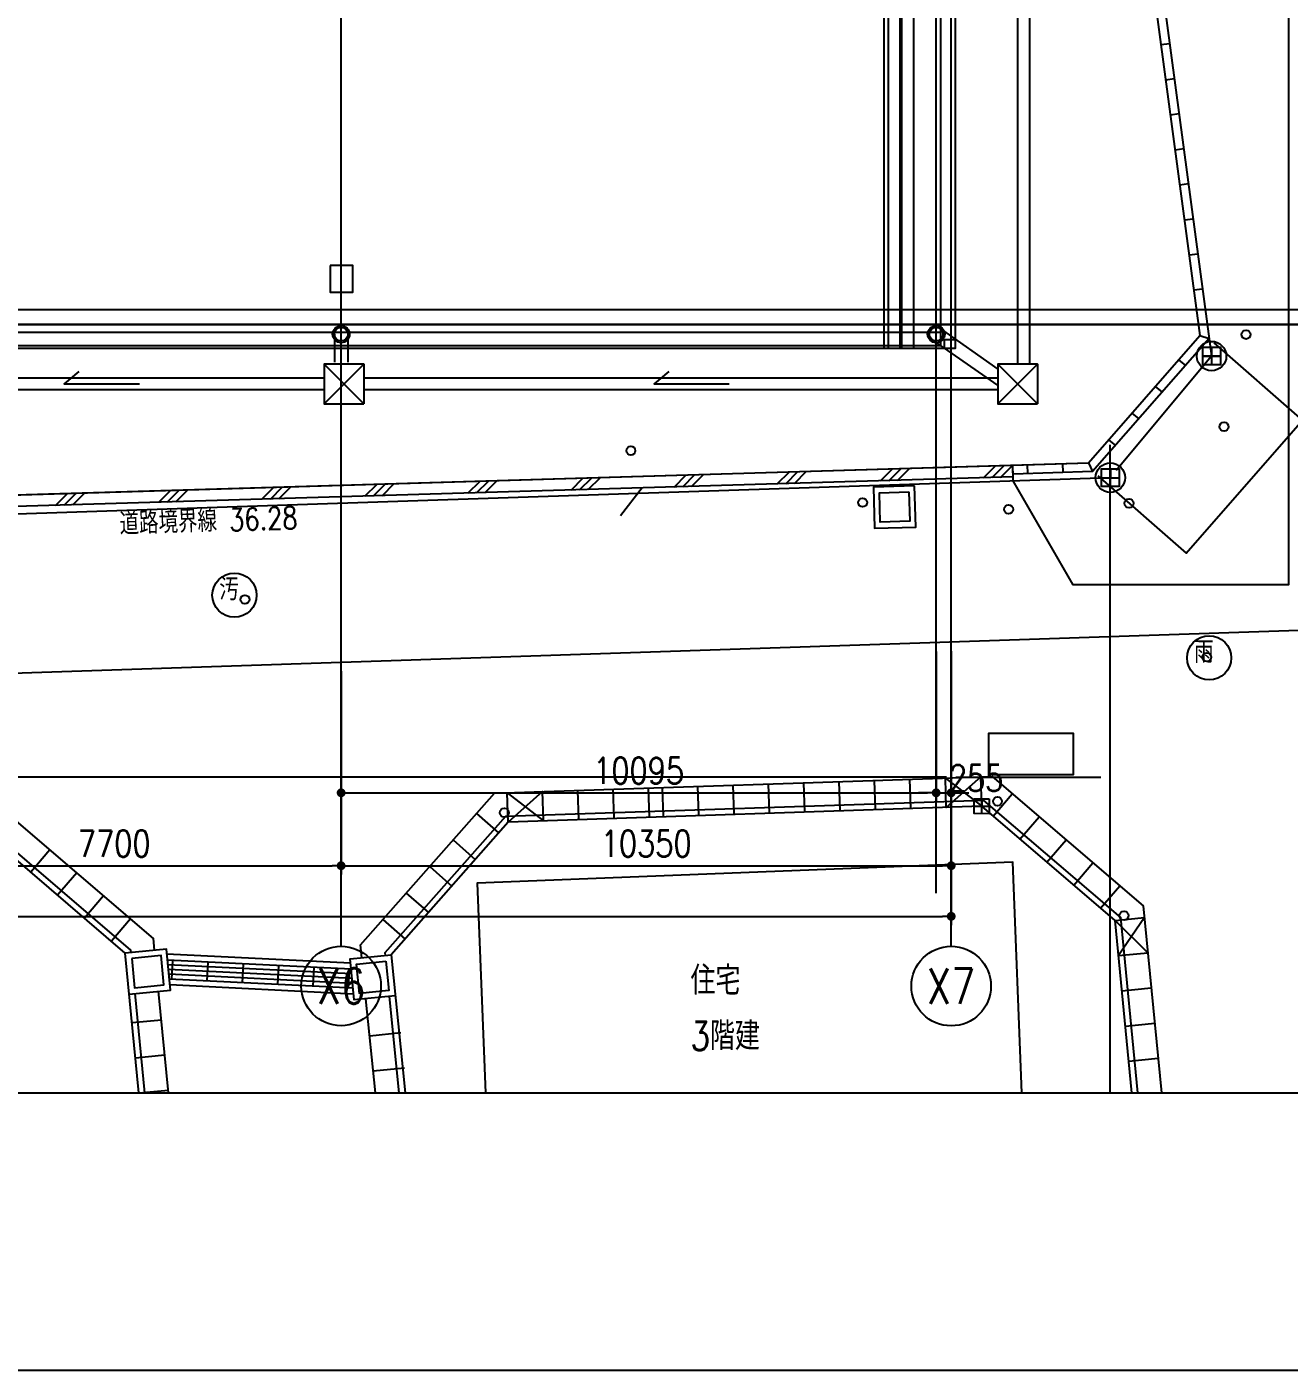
# Model space of a CAD drawing. Header units: millimetres. Extents: x 0 to 126150, y 0 to 89100.
# Drawn here: x 64242 to 85657, y 0 to 22795 of the extents above; entities that cross this region are included whole.
import ezdxf
from ezdxf.enums import TextEntityAlignment as Align

# ---------------------------------------------------------------- set-up
doc = ezdxf.new("R2010")
doc.units = ezdxf.units.MM
doc.header["$LTSCALE"] = 0.2
doc.linetypes.add('CENTER', pattern=[50.8, 31.75, -6.35, 6.35, -6.35])
doc.layers.get('Defpoints').update_dxf_attribs({"color": 5})
doc.layers.add('A_寸法', color=7, linetype='Continuous')
doc.layers.add('A_建築', color=8, linetype='Continuous')
doc.layers.add('A_通芯', color=8, linetype='CENTER', plot=False)
doc.styles.add('Dim', font='simplex.shx', dxfattribs={"width": 0.8, "bigfont": 'extfont2.shx'})
doc.styles.get("Standard").update_dxf_attribs({"font": 'simplex.shx', "width": 0.8, "bigfont": 'extfont2.shx'})
doc.dimstyles.new('1-150', dxfattribs={"dimscale": 150, "dimtxt": 3, "dimasz": 1, "dimexe": 1, "dimexo": 1, "dimgap": 1, "dimtad": 1, "dimdec": 1, "dimrnd": 0.5, "dimdsep": 46, "dimtxsty": 'Dim', "dimblk": 'DOT', "dimcen": 2.5, "dimclrd": 256, "dimclre": 256, "dimclrt": 256, "dimadec": 0, "dimazin": 0, "dimtfac": 1, "dimtdec": 1, "dimtix": 1, "dimtmove": 2, "dimatfit": 3, "dimldrblk": 'OPEN30', "dimfxl": 1, "dimlwd": -1, "dimlwe": -1, "dimarcsym": 1})

# ---------------------------------------------------------------- blocks, each defined once
blk = doc.blocks.new('_Dot')
at = {"color": 0, "linetype": 'ByBlock', "lineweight": -2}
blk.add_line((-0.5, 0), (-1, 0), dxfattribs=at)
at = {"color": 0, "linetype": 'ByBlock', "const_width": 0.5}
blk.add_lwpolyline([(-0.25, 0, 1), (0.25, 0, 1)], format="xyb", close=True, dxfattribs=at)
blk = doc.blocks.new('*D6')
at = {"layer": 'A_寸法', "transparency": 16777216}
for p, q in [((69574, 11859), (69574, 8410)), ((61874, 11602), (61874, 8410)), ((62024, 8560), (69424, 8560))]:
    blk.add_line(p, q, dxfattribs=at)
at = {"layer": 'Defpoints', "color": 0, "transparency": 16777216}
for p in [(69574, 12009), (61874, 11752), (69574, 8560)]:
    blk.add_point(p, dxfattribs=at)
at = {"layer": 'A_寸法', "transparency": 16777216, "xscale": 150, "yscale": 150, "zscale": 150, "rotation": 180}
blk.add_blockref('_Dot', (61874, 8560), dxfattribs=at)
at = {"layer": 'A_寸法', "transparency": 16777216, "xscale": 150, "yscale": 150, "zscale": 150}
blk.add_blockref('_Dot', (69574, 8560), dxfattribs=at)
at = {"layer": 'A_寸法', "transparency": 16777216, "insert": (65724, 8935), "char_height": 450, "attachment_point": 5, "style": 'Dim'}
blk.add_mtext('7700', dxfattribs=at)
blk = doc.blocks.new('_Open30')
at = {"color": 0, "linetype": 'ByBlock', "lineweight": -2}
for p, q in [((-1, 0.27), (0, 0)), ((0, 0), (-1, -0.27)), ((0, 0), (-1, 0))]:
    blk.add_line(p, q, dxfattribs=at)
blk = doc.blocks.new('*D7')
at = {"layer": 'A_寸法', "transparency": 16777216}
for p, q in [((79924, 12203), (79924, 8410)), ((69574, 11859), (69574, 8410)), ((69724, 8560), (79774, 8560))]:
    blk.add_line(p, q, dxfattribs=at)
at = {"layer": 'Defpoints', "color": 0, "transparency": 16777216}
for p in [(79924, 12353), (69574, 12009), (79924, 8560)]:
    blk.add_point(p, dxfattribs=at)
at = {"layer": 'A_寸法', "transparency": 16777216, "xscale": 150, "yscale": 150, "zscale": 150, "rotation": 180}
blk.add_blockref('_Dot', (69574, 8560), dxfattribs=at)
at = {"layer": 'A_寸法', "transparency": 16777216, "xscale": 150, "yscale": 150, "zscale": 150}
blk.add_blockref('_Dot', (79924, 8560), dxfattribs=at)
at = {"layer": 'A_寸法', "transparency": 16777216, "insert": (74749, 8935), "char_height": 450, "attachment_point": 5, "style": 'Dim'}
blk.add_mtext('10350', dxfattribs=at)
blk = doc.blocks.new('*D10')
at = {"layer": 'A_寸法', "transparency": 16777216}
for p, q in [((79924, 12203), (79924, 7551)), ((31724, 11517), (31724, 7551)), ((31874, 7701), (79774, 7701))]:
    blk.add_line(p, q, dxfattribs=at)
at = {"layer": 'Defpoints', "color": 0, "transparency": 16777216}
for p in [(79924, 12353), (31724, 11667), (79924, 7701)]:
    blk.add_point(p, dxfattribs=at)
at = {"layer": 'A_寸法', "transparency": 16777216, "xscale": 150, "yscale": 150, "zscale": 150, "rotation": 180}
blk.add_blockref('_Dot', (31724, 7701), dxfattribs=at)
at = {"layer": 'A_寸法', "transparency": 16777216, "xscale": 150, "yscale": 150, "zscale": 150}
blk.add_blockref('_Dot', (79924, 7701), dxfattribs=at)
at = {"layer": 'A_寸法', "transparency": 16777216, "insert": (55824, 8076), "char_height": 450, "attachment_point": 5, "style": 'Dim'}
blk.add_mtext('48200', dxfattribs=at)
blk = doc.blocks.new('*D11')
at = {"layer": 'A_寸法', "transparency": 16777216}
for p, q in [((79669, 12195), (79669, 9648)), ((69574, 11859), (69574, 9648)), ((69724, 9798), (79519, 9798))]:
    blk.add_line(p, q, dxfattribs=at)
at = {"layer": 'Defpoints', "color": 0, "transparency": 16777216}
for p in [(79669, 12345), (69574, 12009), (79669, 9798)]:
    blk.add_point(p, dxfattribs=at)
at = {"layer": 'A_寸法', "transparency": 16777216, "xscale": 150, "yscale": 150, "zscale": 150, "rotation": 180}
blk.add_blockref('_Dot', (69574, 9798), dxfattribs=at)
at = {"layer": 'A_寸法', "transparency": 16777216, "xscale": 150, "yscale": 150, "zscale": 150}
blk.add_blockref('_Dot', (79669, 9798), dxfattribs=at)
at = {"layer": 'A_寸法', "transparency": 16777216, "insert": (74621, 10173), "char_height": 450, "attachment_point": 5, "style": 'Dim'}
blk.add_mtext('10095', dxfattribs=at)
blk = doc.blocks.new('*D12')
at = {"layer": 'A_寸法', "transparency": 16777216}
for p, q in [((79669, 12195), (79669, 9648)), ((79924, 12203), (79924, 9648)), ((79519, 9798), (79369, 9798)), ((79669, 9798), (79924, 9798)), ((80074, 9798), (80224, 9798))]:
    blk.add_line(p, q, dxfattribs=at)
at = {"layer": 'Defpoints', "color": 0, "transparency": 16777216}
for p in [(79669, 12345), (79924, 12353), (79924, 9798)]:
    blk.add_point(p, dxfattribs=at)
at = {"layer": 'A_寸法', "transparency": 16777216, "xscale": 150, "yscale": 150, "zscale": 150}
blk.add_blockref('_Dot', (79669, 9798), dxfattribs=at)
at = {"layer": 'A_寸法', "transparency": 16777216, "xscale": 150, "yscale": 150, "zscale": 150, "rotation": 180}
blk.add_blockref('_Dot', (79924, 9798), dxfattribs=at)
at = {"layer": 'A_寸法', "transparency": 16777216, "insert": (80346, 10048), "char_height": 450, "attachment_point": 5, "style": 'Dim'}
blk.add_mtext('255', dxfattribs=at)

msp = doc.modelspace()

# ---------------------------------------------------------------- linework, layer by layer
at = {"layer": 'A_寸法'}
for centre in [(69573.55, 6518.7), (79923.55, 6517.8)]:
    msp.add_circle(centre, 675, dxfattribs=at)
at = {"layer": 'A_建築', "lineweight": -3}
for points in [[(77785.61, 86440.02), (87681.39, 12611.86), (47398.24, 11269.88)], [(76366.2, 76705.96), (84341.12, 17208.47)], [(79993.55, 44814.81), (79993.55, 17334.81), (31843.54, 17334.81)], [(79743.54, 44564.81), (79743.54, 17384.81), (31903.54, 17384.81), (31903.54, 22356.25), (35858.54, 22356.25), (35858.54, 17334.81)], [(78788.55, 17334.81), (78788.55, 44264.81)], [(78858.54, 17334.81), (78858.54, 44264.81)], [(79058.55, 17334.81), (79058.55, 44264.81)], [(79088.54, 17334.81), (79088.54, 44264.81)], [(79288.54, 17334.81), (79288.54, 44264.81)], [(81051.47, 34081.39), (81864.69, 34081.39), (82643.41, 28410.38), (82687.61, 28415.5), (84143.23, 17555.71), (84300.95, 17508.1), (82323.84, 15251.77)], [(82836.63, 28432.78), (85649.05, 26809.03), (85649.05, 13326.9), (81994.04, 13326.9), (80976.13, 15089.98), (80968.22, 15356.69)], [(81051.47, 25741.55), (81051.47, 17073.49)], [(81251.47, 25741.55), (81251.47, 17073.49)], [(83630.75, 22508.05), (83482.08, 22488.13)], [(83710.46, 21913.38), (83561.79, 21893.45)], [(83790.18, 21318.69), (83641.5, 21298.77)], [(83869.89, 20724.01), (83721.22, 20704.08)], [(83949.61, 20129.33), (83800.94, 20109.4)], [(84029.32, 19534.65), (83880.65, 19514.72)], [(84109.04, 18939.97), (83960.37, 18920.04)], [(84188.75, 18345.29), (84040.08, 18325.36)], [(15066.26, 17744.81), (91205.73, 17744.81)], [(31903.54, 17614.81), (79743.54, 17614.81)], [(54323.54, 15721.81), (54323.54, 14562.06), (82253.87, 15399.53), (84143.23, 17555.71)], [(69458.54, 17579.81), (69458.54, 17103.49)], [(69688.54, 17579.81), (69688.54, 17103.49)], [(79734.49, 17674.02), (80713.98, 16988.18)], [(84268.46, 17750.61), (84119.79, 17730.68)], [(79602.57, 17485.61), (80713.98, 16707.4)], [(79993.55, 17484.81), (79743.54, 17484.81)], [(79803.54, 17484.81), (79803.54, 17334.81)], [(82412.31, 15174.25), (83909.31, 13862.5), (85886.43, 16118.83), (84383.07, 17436.15)], [(84490.69, 17058.05), (84190.69, 17058.89), (84191.52, 17358.89), (84491.53, 17358.05)], [(84341.52, 17358.47), (84340.69, 17058.47)], [(84341.53, 17358.47), (84340.7, 17058.47)], [(84341.11, 17208.46), (82723.35, 15265.08)], [(83781.47, 17142.86), (83896.79, 17046.86)], [(84491.1, 17208.05), (84191.11, 17208.89), (84491.11, 17208.05)], [(65124.5, 16945.22), (64877.54, 16735.99), (66150.53, 16735.99)], [(69283.29, 16398.49), (69958.29, 17073.49), (69958.29, 16398.49)], [(69958.29, 17073.49), (69283.29, 17073.49)], [(75132.05, 16945.22), (74885.09, 16735.99), (76158.09, 16735.99)], [(80713.98, 16398.49), (81388.97, 17073.49), (81388.97, 16398.49)], [(81388.97, 17073.49), (80713.98, 17073.49)], [(69283.29, 16835.99), (62255.3, 16835.99)], [(80713.98, 16835.99), (69958.29, 16835.99)], [(83385.92, 16691.45), (83500.61, 16595.98)], [(69283.29, 16635.99), (62255.3, 16635.99)], [(80713.98, 16635.99), (69958.29, 16635.99)], [(82990.37, 16240.03), (83105.69, 16144.04)], [(82594.83, 15788.63), (82710.14, 15692.63)], [(82623.54, 4707.81), (82623.54, 15701.4)], [(42923.95, 14228.43), (80968.23, 15356.69), (82253.87, 15399.53), (82323.84, 15251.77), (80972.67, 15206.76)], [(78721.63, 15089.97), (78927.82, 15296.17)], [(78867.32, 15094.27), (79073.52, 15300.47)], [(79013.13, 15098.57), (79219.33, 15304.87)], [(80470.52, 15141.87), (80676.73, 15348.07)], [(80616.33, 15146.17), (80822.52, 15352.37)], [(80762.02, 15150.47), (80968.22, 15356.67)], [(80974.16, 15156.78), (80968.23, 15356.69)], [(81213.21, 15364.86), (81218.21, 15214.94)], [(81812.88, 15384.83), (81817.87, 15234.92)], [(82623.65, 15294.83), (82622.82, 14994.84)], [(82623.66, 15294.83), (82622.83, 14994.84)], [(80974.15, 15156.78), (42929.87, 14028.51)], [(82623.24, 15144.85), (46361.17, 13936.82)], [(70268.52, 14839.27), (70474.72, 15045.47)], [(71725.92, 14882.47), (71932.12, 15088.67)], [(71871.62, 14886.87), (72077.82, 15093.07)], [(72017.42, 14891.17), (72223.62, 15097.37)], [(73474.82, 14934.37), (73681.02, 15140.57)], [(73620.62, 14938.67), (73826.82, 15144.87)], [(73766.32, 14942.97), (73972.52, 15149.27)], [(75223.72, 14986.27), (75429.93, 15192.47)], [(75369.52, 14990.57), (75575.72, 15196.77)], [(75515.23, 14994.87), (75721.42, 15201.07)], [(76972.72, 15038.07), (77178.92, 15244.27)], [(77118.42, 15042.47), (77324.62, 15248.67)], [(77264.12, 15046.77), (77470.42, 15252.97)], [(82473.24, 15145.25), (82773.23, 15144.41)], [(82473.25, 15145.25), (82773.24, 15144.41)], [(64730.22, 14675.07), (64936.42, 14881.27)], [(64875.93, 14679.37), (65082.12, 14885.57)], [(65021.73, 14683.67), (65227.92, 14889.87)], [(66479.12, 14726.87), (66685.32, 14933.07)], [(66624.93, 14731.27), (66831.12, 14937.47)], [(66770.62, 14735.57), (66976.82, 14941.77)], [(68228.02, 14778.77), (68434.32, 14984.97)], [(68373.83, 14783.07), (68580.02, 14989.27)], [(68519.52, 14787.37), (68725.72, 14993.67)], [(69977.02, 14830.67), (70183.22, 15036.87)], [(70122.72, 14834.97), (70328.92, 15041.17)], [(74683.7, 14972.55), (74312.95, 14495.51)], [(79843.97, 10064.92), (47398.24, 10064.92)], [(69924.32, 6997.91), (69902.3, 7215.23), (72174.38, 9791.69), (80618.28, 10074.39), (83182.04, 7880.47), (83493.11, 4707.81)], [(79923.97, 10100.92), (79923.97, 10064.92)], [(80003.97, 10064.92), (82463.97, 10064.92)], [(73606.05, 9339.34), (73589.32, 9839.06)], [(74205.71, 9359.42), (74188.97, 9859.14)], [(74805.36, 9379.49), (74788.64, 9879.22)], [(75043.83, 9387.48), (75027.1, 9887.2)], [(75643.49, 9407.55), (75626.76, 9907.27)], [(76243.18, 9427.63), (76226.45, 9927.35)], [(76842.84, 9447.7), (76826.11, 9947.43)], [(77442.5, 9467.78), (77425.77, 9967.5)], [(78042.15, 9487.85), (78025.42, 9987.58)], [(78641.84, 9507.93), (78625.11, 10007.65)], [(79241.49, 9528), (79224.77, 10027.73)], [(83091.19, 4707.81), (82799.65, 7681.21), (80476.32, 9669.41), (72360.25, 9397.7), (70317.88, 7081.69), (70322.28, 7038.25)], [(80441.16, 9693.16), (80440.47, 9443.16)], [(80635, 9401.99), (80960.09, 9781.88)], [(66409.58, 7126.53), (66389.94, 7326.78), (63826.04, 9520.85), (55411.28, 9232.77), (47398.24, 9042.47)], [(82990.72, 4707.81), (82704.07, 7631.4), (80440.81, 9568.16), (72406.7, 9299.19), (70421.79, 7048.32), (70658.91, 4707.81)], [(71869.99, 9446.51), (72244.99, 9115.82)], [(80315.81, 9568.51), (80565.81, 9567.8)], [(81090.86, 9011.89), (81415.95, 9391.78)], [(66011.51, 7087.49), (66007.57, 7127.55), (63684.21, 9115.77), (55422.89, 8832.94), (47398.24, 8642.37)], [(66144.34, 4707.81), (65911.98, 7077.74), (63648.75, 9014.49), (55425.78, 8732.98), (47398.24, 8542.34)], [(71473.13, 8996.49), (71848.16, 8665.8)], [(81546.72, 8621.79), (81871.81, 9001.66)], [(64632.82, 8830.47), (64307.73, 8450.58)], [(65088.67, 8440.35), (64763.59, 8060.45)], [(71076.3, 8546.48), (71451.3, 8215.78)], [(81121.29, 4707.81), (80966.91, 8620.26), (71881.73, 8261.78), (72021.96, 4707.81)], [(82002.61, 8231.66), (82327.7, 8611.56)], [(82458.47, 7841.56), (82783.56, 8221.46)], [(65544.54, 8050.25), (65219.45, 7670.35)], [(70679.44, 8096.48), (71054.47, 7765.76)], [(66000.43, 7660.12), (65675.31, 7280.25)], [(70282.6, 7646.47), (70657.61, 7315.74)], [(65980.28, 6381.08), (66676.95, 6449.38), (66608.61, 7146.05), (65911.98, 7077.74)], [(69732.61, 6906.15), (66617.1, 7059.63)], [(69742.81, 6805.52), (66626.97, 6959.02)], [(69750.96, 6725.02), (66634.85, 6878.55)], [(66713.23, 6954.01), (66697.49, 6634.37)], [(67312.5, 6924.48), (67296.76, 6604.85)], [(67911.77, 6894.93), (67896.03, 6575.32)], [(67911.77, 6894.93), (67896.03, 6575.32)], [(68511.03, 6865.41), (68495.29, 6545.8)], [(68511.05, 6865.41), (68495.3, 6545.8)], [(70492.35, 6351.9), (69795.92, 6281.32), (69725.34, 6977.77), (70421.79, 7048.32)], [(69759.1, 6644.52), (66642.75, 6798.05)], [(69767.26, 6564.03), (66650.64, 6717.58)], [(69775.43, 6483.53), (66658.52, 6637.08)], [(69110.31, 6835.89), (69094.57, 6516.28)], [(69709.58, 6806.36), (69693.84, 6486.76)], [(66244.82, 4707.81), (66079.81, 6390.82)], [(66646.73, 4707.81), (66477.89, 6429.86)], [(69785.62, 6382.9), (66668.39, 6536.48)], [(82821.16, 6437.12), (83318.76, 6485.91)], [(70156.34, 4707.81), (69994.87, 6301.49)], [(70558.39, 4707.81), (70392.84, 6341.8)], [(66027.68, 5897.69), (66525.29, 5946.5)], [(70058.28, 5675.71), (70585.96, 5729.18)], [(82879.68, 5839.98), (83377.3, 5888.79)], [(66086.22, 5300.57), (66583.82, 5349.36)], [(82938.24, 5242.86), (83435.85, 5291.65)], [(70118.76, 5078.76), (70646.41, 5132.24)], [(66144.77, 4703.43), (66642.39, 4752.22)]]:
    msp.add_lwpolyline(points, dxfattribs=at)
for points in [[(69385.06, 18744.8), (69385.06, 18294.8), (69775.07, 18294.8), (69775.07, 18744.8)], [(84191.53, 17358.89), (84491.53, 17358.05), (84490.69, 17058.05), (84190.7, 17058.89)], [(69958.29, 16398.49), (69283.29, 17073.49), (69283.29, 16398.49)], [(81388.97, 16398.49), (80713.98, 17073.49), (80713.98, 16398.49)], [(82773.65, 15294.41), (82772.82, 14994.41), (82472.82, 14995.25), (82473.65, 15295.25)], [(82473.66, 15295.25), (82773.66, 15294.41), (82772.83, 14994.41), (82472.82, 14995.25)], [(79302.67, 15007.2), (78602.98, 14986.46), (78623.73, 14286.77), (79323.41, 14307.52)], [(79205.68, 14904.3), (79220.48, 14404.51), (78720.72, 14389.68), (78705.89, 14889.47)], [(80555.85, 10106.83), (82000.46, 10106.83), (82000.46, 10802.38), (80555.85, 10802.38)], [(80440.81, 9568.16), (80424.08, 10067.88), (79841.16, 9548.08), (79824.42, 10047.8)], [(73006.36, 9319.26), (72989.63, 9818.99), (72406.7, 9299.19), (72389.98, 9798.92)], [(80566.16, 9692.81), (80565.46, 9442.81), (80315.46, 9443.5), (80316.16, 9693.5)], [(83260.21, 7083.05), (82704.07, 7631.4), (83201.68, 7680.19), (82762.59, 7034.26)], [(66021.25, 6987.96), (66070.03, 6490.35), (66567.65, 6539.14), (66518.87, 7036.75)], [(70332.38, 6938.75), (70382.77, 6441.3), (69885.32, 6390.9), (69834.91, 6888.36)]]:
    msp.add_lwpolyline(points, close=True, dxfattribs=at)
for centre, radius in [((69573.53, 17579.81), 145), ((69573.53, 17579.81), 115), ((79668.54, 17579.81), 145), ((79668.54, 17579.81), 115), ((84926.03, 17573.34), 75), ((84341.12, 17208.47), 250), ((84552.26, 16009.8), 75), ((74489.88, 15603.27), 75), ((82623.24, 15144.83), 250), ((78420.64, 14723.09), 75), ((80897.61, 14607.52), 75), ((82940.55, 14710.47), 75), ((67762.94, 13151.65), 375), ((67941.94, 13079.1), 75), ((84300.81, 12086.96), 375), ((84258.84, 12099.11), 75), ((80709.92, 9653.48), 75), ((72343.12, 9459.54), 75), ((82855.83, 7713.45), 75)]:
    msp.add_circle(centre, radius, dxfattribs=at)
at = {"layer": 'A_通芯'}
for p, q in [((69573.55, 7195.51), (69573.55, 50618.35)), ((79923.55, 7195.51), (79923.55, 50618.35)), ((79668.56, 8094.61), (79668.56, 50084.85)), ((26529.71, 17999.83), (103575.31, 17999.83)), ((103575.31, 17744.81), (25681.81, 17744.81))]:
    msp.add_line(p, q, dxfattribs=at)
at = {"layer": 'Defpoints'}
for points in [[(0, 0), (126150, 0), (126150, 89100), (0, 89100)], [(1972.5, 4707.81), (124177.5, 4707.81), (124177.5, 87225), (1972.5, 87225)]]:
    msp.add_lwpolyline(points, close=True, dxfattribs=at)

# ---------------------------------------------------------------- texts
at = {"layer": 'A_寸法', "width": 0.8}
for s, p in [('X6', (69573.55, 6518.7)), ('X7', (79923.55, 6517.8))]:
    msp.add_text(s, height=600, dxfattribs=at).set_placement(p, align=Align.MIDDLE)
at = {"layer": 'A_建築', "lineweight": -3, "width": 0.8}
for s, height, rotation, p in [('道路境界線 36.28', 375.9398, 2.068025, (65825.42, 14060.5)), ('汚', 375.94, 359.83989, (67506.51, 12952.59)), ('雨', 375.94, 359.840174, (84044.4, 11887.9)), ('住宅', 481.203, 359.840014, (75499.97, 6228.69)), ('3階建', 481.203, 359.840076, (75499.98, 5287.69))]:
    msp.add_text(s, height=height, rotation=rotation, dxfattribs=at).set_placement(p, align=Align.BOTTOM_LEFT)

# ---------------------------------------------------------------- dimensions: what is measured, and where the dimension line sits
at = {"layer": 'A_寸法'}
for base, p1, p2, picture, middle in [((79923.55, 7700.59), (31723.55, 11667.22), (79923.55, 12353.41), '*D10', (55823.55, 8075.59)), ((79923.55, 8560.01), (69573.55, 12008.61), (79923.55, 12353.41), '*D7', (74748.55, 8935.01)), ((79668.56, 9798.28), (69573.55, 12008.61), (79668.56, 12344.92), '*D11', (74621.05, 10173.28)), ((69573.55, 8560.01), (61873.55, 11752.1), (69573.55, 12008.61), '*D6', (65723.55, 8935.01))]:
    dim = msp.add_linear_dim(base=base, p1=p1, p2=p2, dimstyle='1-150', dxfattribs=at)
    dim.commit()
    dim.dimension.update_dxf_attribs({"geometry": picture, "text_midpoint": middle})
dim = msp.add_linear_dim(base=(79923.55, 9798.28), p1=(79668.56, 12344.92), p2=(79923.55, 12353.41), dimstyle='1-150', dxfattribs=at)
dim.commit()
dim.dimension.update_dxf_attribs({"geometry": '*D12', "text_midpoint": (80346.05, 10048.28), "dimtype": 160})

doc.saveas('drawing.dxf')
